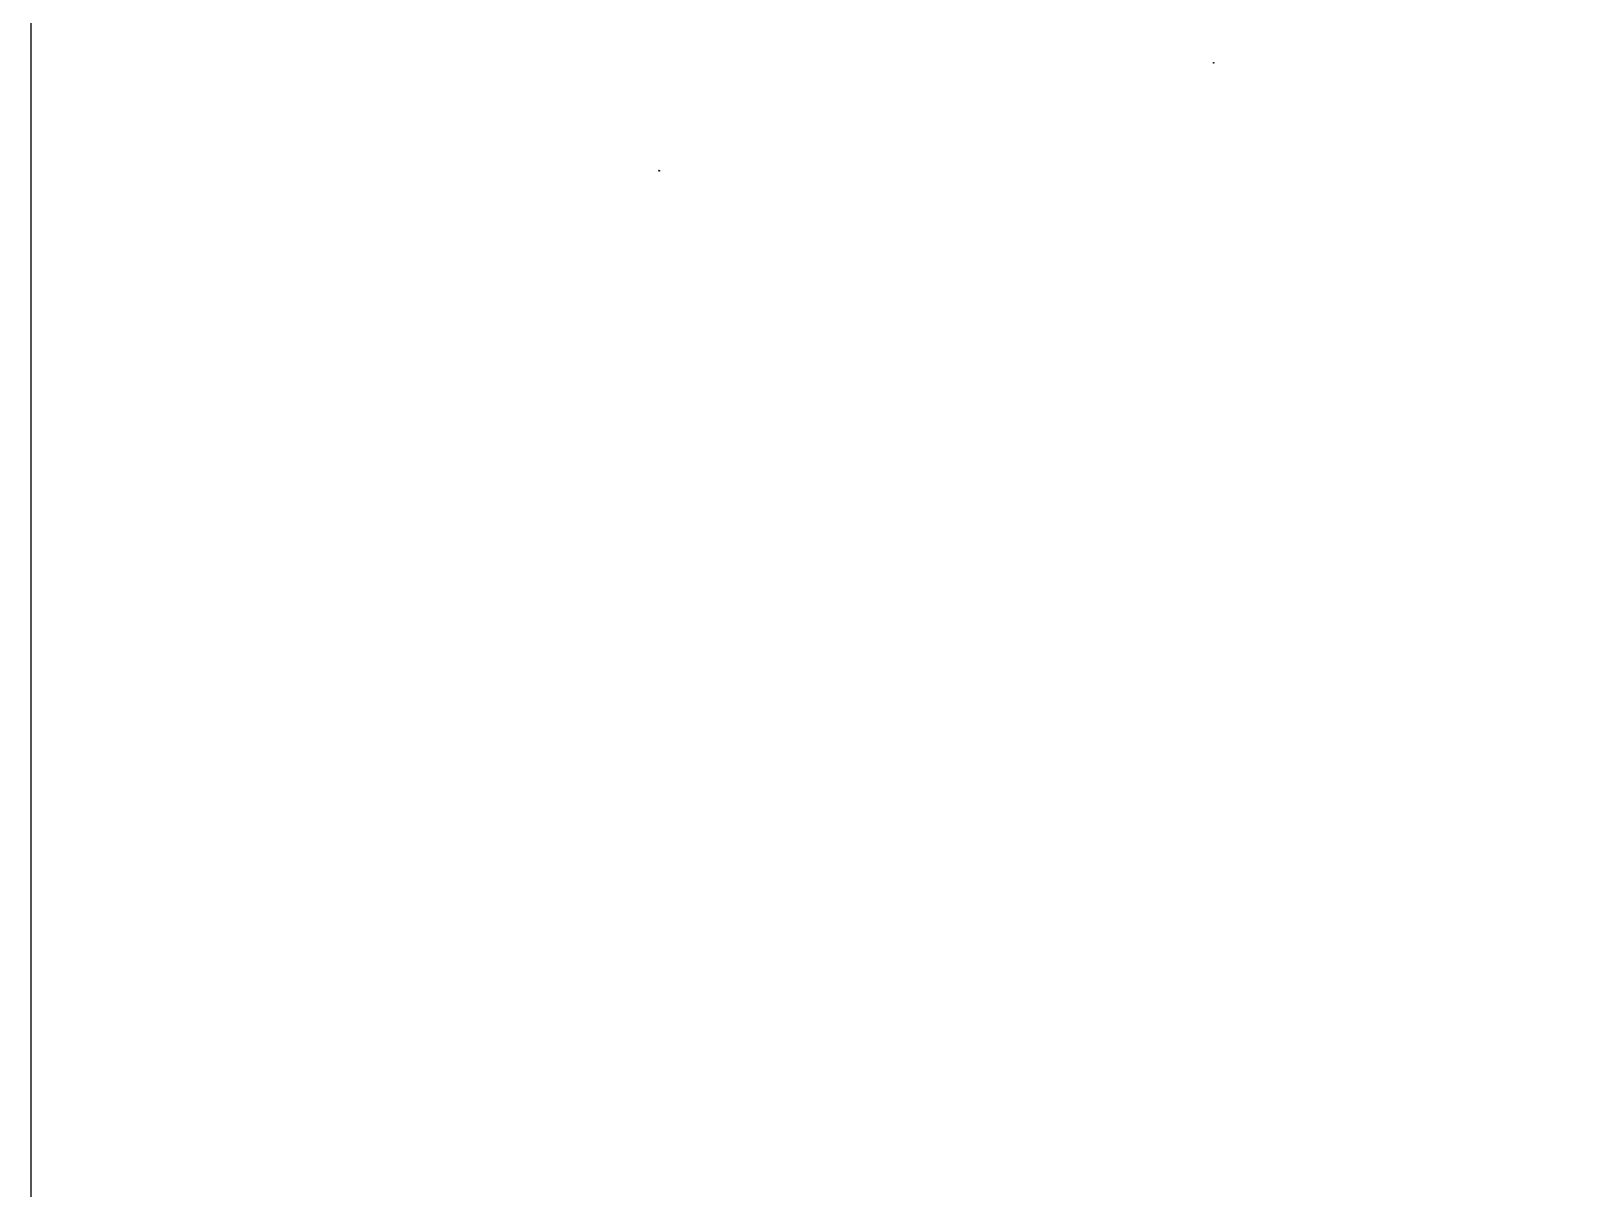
# Model space of a CAD drawing. Header units: metres. Extents: x -2072 to 1581266, y 0 to 323429.
# Drawn here: x 1334.64 to 1381.5, y 2020.08 to 2055.03 of the extents above; entities that cross this region are included whole.
import ezdxf

# ---------------------------------------------------------------- set-up
doc = ezdxf.new("R2010")
doc.units = ezdxf.units.M
doc.layers.add('ГП_Благоустройство_Деревья', color=7, linetype='Continuous', lineweight=0)
for name, color, linetype, true_color in [('ЗЕЛЕНЬ$ДЕРЕВЬЯ$-ЗАЛИВКА', 7, 'Continuous', 0xd87cc5), ('ЗЕЛЕНЬ$ДЕРЕВЬЯ$-ЗАЛИВКА-РЕАЛИСТИЧНАЯ', 7, 'Continuous', 0xdee6b7), ('ЗЕЛЕНЬ$ДЕРЕВЬЯ$-ЛИНИЯ-РЕАЛИСТИЧНАЯ', 7, 'Continuous', 0xffffff), ('ЗЕЛЕНЬ$ДЕРЕВЬЯ$-ЛИНИЯ-СХЕМАТИЧНАЯ', 7, 'Continuous', 0x000000)]:
    doc.layers.add(name, color=color, linetype=linetype, true_color=true_color)

# ---------------------------------------------------------------- blocks, each defined once
blk = doc.blocks.new('Клен красный')
at = {"layer": 'ЗЕЛЕНЬ$ДЕРЕВЬЯ$-ЗАЛИВКА', "true_color": 0xbf3f3f}
blk.add_hatch(color=15, dxfattribs=at).paths.add_polyline_path([(-3828, -2060), (-3828, -2060), (-3828, -2060), (-3828, -2060), (-3828, -2060), (-3828, -2059), (-3828, -2059), (-3828, -2059), (-3828, -2059), (-3828, -2059), (-3828, -2059), (-3828, -2059), (-3827, -2059), (-3827, -2059), (-3827, -2059), (-3827, -2059), (-3827, -2059), (-3827, -2059), (-3827, -2059), (-3827, -2059), (-3827, -2059), (-3827, -2059), (-3827, -2059), (-3826, -2059), (-3826, -2058), (-3826, -2058), (-3826, -2058), (-3826, -2058), (-3826, -2058), (-3826, -2058), (-3826, -2058), (-3826, -2058), (-3825, -2058), (-3825, -2058), (-3825, -2058), (-3825, -2058), (-3825, -2058), (-3825, -2058), (-3825, -2058), (-3825, -2058), (-3825, -2058), (-3824, -2058), (-3824, -2058), (-3824, -2058), (-3824, -2058), (-3824, -2058), (-3824, -2058), (-3824, -2058), (-3824, -2058), (-3824, -2059), (-3824, -2059), (-3823, -2059), (-3823, -2059), (-3823, -2059), (-3823, -2059), (-3823, -2059), (-3823, -2059), (-3823, -2059), (-3823, -2059), (-3823, -2059), (-3823, -2059), (-3823, -2059), (-3823, -2059), (-3822, -2059), (-3822, -2059), (-3822, -2059), (-3822, -2059), (-3822, -2059), (-3822, -2059), (-3822, -2060), (-3822, -2060), (-3822, -2060), (-3822, -2060), (-3822, -2060), (-3822, -2060), (-3822, -2060), (-3822, -2060), (-3822, -2060), (-3822, -2060), (-3821, -2060), (-3821, -2060), (-3821, -2061), (-3821, -2061), (-3821, -2061), (-3821, -2061), (-3821, -2061), (-3821, -2061), (-3821, -2061), (-3821, -2061), (-3821, -2061), (-3821, -2061), (-3821, -2062), (-3821, -2062), (-3821, -2062), (-3821, -2062), (-3821, -2062), (-3821, -2062), (-3821, -2062), (-3821, -2062), (-3821, -2062), (-3821, -2062), (-3821, -2063), (-3821, -2063), (-3821, -2063), (-3821, -2063), (-3821, -2063), (-3821, -2063), (-3821, -2063), (-3821, -2063), (-3821, -2063), (-3821, -2064), (-3821, -2064), (-3821, -2064), (-3821, -2064), (-3821, -2064), (-3821, -2064), (-3821, -2064), (-3821, -2064), (-3821, -2064), (-3821, -2064), (-3821, -2064), (-3821, -2065), (-3821, -2065), (-3822, -2065), (-3822, -2065), (-3822, -2065), (-3822, -2065), (-3822, -2065), (-3822, -2065), (-3822, -2065), (-3822, -2065), (-3822, -2065), (-3822, -2065), (-3822, -2065), (-3822, -2066), (-3822, -2066), (-3822, -2066), (-3822, -2066), (-3822, -2066), (-3823, -2066), (-3823, -2066), (-3823, -2066), (-3823, -2066), (-3823, -2066), (-3823, -2066), (-3823, -2066), (-3823, -2066), (-3823, -2066), (-3823, -2066), (-3823, -2066), (-3824, -2066), (-3824, -2066), (-3824, -2066), (-3824, -2066), (-3824, -2067), (-3824, -2067), (-3824, -2067), (-3824, -2067), (-3824, -2067), (-3825, -2067), (-3825, -2067), (-3825, -2067), (-3825, -2067), (-3825, -2067), (-3825, -2067), (-3825, -2067), (-3825, -2067), (-3825, -2067), (-3825, -2067), (-3826, -2067), (-3826, -2067), (-3826, -2067), (-3826, -2067), (-3826, -2067), (-3826, -2067), (-3826, -2066), (-3826, -2066), (-3826, -2066), (-3827, -2066), (-3827, -2066), (-3827, -2066), (-3827, -2066), (-3827, -2066), (-3827, -2066), (-3827, -2066), (-3827, -2066), (-3827, -2066), (-3827, -2066), (-3827, -2066), (-3827, -2066), (-3828, -2066), (-3828, -2066), (-3828, -2066), (-3828, -2066), (-3828, -2066), (-3828, -2066), (-3828, -2065), (-3828, -2065), (-3828, -2065), (-3828, -2065), (-3828, -2065), (-3828, -2065), (-3828, -2065), (-3828, -2065), (-3828, -2065), (-3829, -2065), (-3829, -2065), (-3829, -2065), (-3829, -2064), (-3829, -2064), (-3829, -2064), (-3829, -2064), (-3829, -2064), (-3829, -2064), (-3829, -2064), (-3829, -2064), (-3829, -2064), (-3829, -2064), (-3829, -2064), (-3829, -2063), (-3829, -2063), (-3829, -2063), (-3829, -2063), (-3829, -2063), (-3829, -2063), (-3829, -2063), (-3829, -2063), (-3829, -2063), (-3829, -2062), (-3829, -2062), (-3829, -2062), (-3829, -2062), (-3829, -2062), (-3829, -2062), (-3829, -2062), (-3829, -2062), (-3829, -2062), (-3829, -2061), (-3829, -2061), (-3829, -2061), (-3829, -2061), (-3829, -2061), (-3829, -2061), (-3829, -2061), (-3829, -2061), (-3829, -2061), (-3829, -2061), (-3829, -2061), (-3829, -2060), (-3829, -2060), (-3829, -2060), (-3829, -2060), (-3829, -2060), (-3828, -2060), (-3828, -2060), (-3828, -2060)], flags=0)
at = {"layer": 'ЗЕЛЕНЬ$ДЕРЕВЬЯ$-ЗАЛИВКА-РЕАЛИСТИЧНАЯ', "linetype": 'ByBlock', "lineweight": -2}
blk.add_hatch(color=256, dxfattribs=at).paths.add_polyline_path([(-3828, -2060), (-3828, -2060), (-3828, -2060), (-3828, -2060), (-3828, -2060), (-3828, -2059), (-3828, -2059), (-3828, -2059), (-3828, -2059), (-3828, -2059), (-3828, -2059), (-3828, -2059), (-3827, -2059), (-3827, -2059), (-3827, -2059), (-3827, -2059), (-3827, -2059), (-3827, -2059), (-3827, -2059), (-3827, -2059), (-3827, -2059), (-3827, -2059), (-3827, -2059), (-3826, -2059), (-3826, -2058), (-3826, -2058), (-3826, -2058), (-3826, -2058), (-3826, -2058), (-3826, -2058), (-3826, -2058), (-3826, -2058), (-3825, -2058), (-3825, -2058), (-3825, -2058), (-3825, -2058), (-3825, -2058), (-3825, -2058), (-3825, -2058), (-3825, -2058), (-3825, -2058), (-3824, -2058), (-3824, -2058), (-3824, -2058), (-3824, -2058), (-3824, -2058), (-3824, -2058), (-3824, -2058), (-3824, -2058), (-3824, -2059), (-3824, -2059), (-3823, -2059), (-3823, -2059), (-3823, -2059), (-3823, -2059), (-3823, -2059), (-3823, -2059), (-3823, -2059), (-3823, -2059), (-3823, -2059), (-3823, -2059), (-3823, -2059), (-3823, -2059), (-3822, -2059), (-3822, -2059), (-3822, -2059), (-3822, -2059), (-3822, -2059), (-3822, -2059), (-3822, -2060), (-3822, -2060), (-3822, -2060), (-3822, -2060), (-3822, -2060), (-3822, -2060), (-3822, -2060), (-3822, -2060), (-3822, -2060), (-3822, -2060), (-3821, -2060), (-3821, -2060), (-3821, -2061), (-3821, -2061), (-3821, -2061), (-3821, -2061), (-3821, -2061), (-3821, -2061), (-3821, -2061), (-3821, -2061), (-3821, -2061), (-3821, -2061), (-3821, -2062), (-3821, -2062), (-3821, -2062), (-3821, -2062), (-3821, -2062), (-3821, -2062), (-3821, -2062), (-3821, -2062), (-3821, -2062), (-3821, -2062), (-3821, -2063), (-3821, -2063), (-3821, -2063), (-3821, -2063), (-3821, -2063), (-3821, -2063), (-3821, -2063), (-3821, -2063), (-3821, -2063), (-3821, -2064), (-3821, -2064), (-3821, -2064), (-3821, -2064), (-3821, -2064), (-3821, -2064), (-3821, -2064), (-3821, -2064), (-3821, -2064), (-3821, -2064), (-3821, -2064), (-3821, -2065), (-3821, -2065), (-3822, -2065), (-3822, -2065), (-3822, -2065), (-3822, -2065), (-3822, -2065), (-3822, -2065), (-3822, -2065), (-3822, -2065), (-3822, -2065), (-3822, -2065), (-3822, -2065), (-3822, -2066), (-3822, -2066), (-3822, -2066), (-3822, -2066), (-3822, -2066), (-3823, -2066), (-3823, -2066), (-3823, -2066), (-3823, -2066), (-3823, -2066), (-3823, -2066), (-3823, -2066), (-3823, -2066), (-3823, -2066), (-3823, -2066), (-3823, -2066), (-3824, -2066), (-3824, -2066), (-3824, -2066), (-3824, -2066), (-3824, -2067), (-3824, -2067), (-3824, -2067), (-3824, -2067), (-3824, -2067), (-3825, -2067), (-3825, -2067), (-3825, -2067), (-3825, -2067), (-3825, -2067), (-3825, -2067), (-3825, -2067), (-3825, -2067), (-3825, -2067), (-3825, -2067), (-3826, -2067), (-3826, -2067), (-3826, -2067), (-3826, -2067), (-3826, -2067), (-3826, -2067), (-3826, -2066), (-3826, -2066), (-3826, -2066), (-3827, -2066), (-3827, -2066), (-3827, -2066), (-3827, -2066), (-3827, -2066), (-3827, -2066), (-3827, -2066), (-3827, -2066), (-3827, -2066), (-3827, -2066), (-3827, -2066), (-3827, -2066), (-3828, -2066), (-3828, -2066), (-3828, -2066), (-3828, -2066), (-3828, -2066), (-3828, -2066), (-3828, -2065), (-3828, -2065), (-3828, -2065), (-3828, -2065), (-3828, -2065), (-3828, -2065), (-3828, -2065), (-3828, -2065), (-3828, -2065), (-3829, -2065), (-3829, -2065), (-3829, -2065), (-3829, -2064), (-3829, -2064), (-3829, -2064), (-3829, -2064), (-3829, -2064), (-3829, -2064), (-3829, -2064), (-3829, -2064), (-3829, -2064), (-3829, -2064), (-3829, -2064), (-3829, -2063), (-3829, -2063), (-3829, -2063), (-3829, -2063), (-3829, -2063), (-3829, -2063), (-3829, -2063), (-3829, -2063), (-3829, -2063), (-3829, -2062), (-3829, -2062), (-3829, -2062), (-3829, -2062), (-3829, -2062), (-3829, -2062), (-3829, -2062), (-3829, -2062), (-3829, -2062), (-3829, -2061), (-3829, -2061), (-3829, -2061), (-3829, -2061), (-3829, -2061), (-3829, -2061), (-3829, -2061), (-3829, -2061), (-3829, -2061), (-3829, -2061), (-3829, -2061), (-3829, -2060), (-3829, -2060), (-3829, -2060), (-3829, -2060), (-3829, -2060), (-3828, -2060), (-3828, -2060), (-3828, -2060)], flags=0)
at = {"layer": 'ЗЕЛЕНЬ$ДЕРЕВЬЯ$-ЛИНИЯ-РЕАЛИСТИЧНАЯ'}
for p, q in [((-3827, -2061), (-3829, -2060)), ((-3828, -2060), (-3829, -2061)), ((-3827, -2061), (-3829, -2062)), ((-3827, -2061), (-3829, -2061)), ((-3828, -2061), (-3829, -2061)), ((-3828, -2061), (-3829, -2061)), ((-3828, -2062), (-3829, -2061)), ((-3828, -2061), (-3829, -2062)), ((-3825, -2062), (-3829, -2065)), ((-3826, -2062), (-3829, -2063)), ((-3826, -2062), (-3829, -2062)), ((-3827, -2062), (-3829, -2062)), ((-3828, -2062), (-3829, -2062)), ((-3829, -2062), (-3829, -2062)), ((-3828, -2062), (-3829, -2063)), ((-3826, -2063), (-3829, -2064)), ((-3827, -2063), (-3829, -2064)), ((-3828, -2063), (-3829, -2063)), ((-3828, -2063), (-3829, -2063)), ((-3828, -2063), (-3829, -2064)), ((-3828, -2064), (-3829, -2064)), ((-3828, -2064), (-3829, -2064)), ((-3827, -2061), (-3828, -2059)), ((-3827, -2060), (-3828, -2059)), ((-3827, -2059), (-3828, -2059)), ((-3825, -2062), (-3828, -2060)), ((-3827, -2060), (-3828, -2060)), ((-3828, -2060), (-3828, -2060)), ((-3828, -2060), (-3828, -2060)), ((-3828, -2060), (-3828, -2060)), ((-3827, -2062), (-3828, -2062)), ((-3827, -2063), (-3828, -2066)), ((-3828, -2064), (-3828, -2065)), ((-3827, -2064), (-3828, -2065)), ((-3827, -2064), (-3828, -2065)), ((-3826, -2065), (-3828, -2066)), ((-3828, -2065), (-3828, -2065)), ((-3825, -2061), (-3827, -2059)), ((-3826, -2062), (-3827, -2059)), ((-3827, -2060), (-3827, -2059)), ((-3827, -2060), (-3827, -2059)), ((-3827, -2059), (-3826, -2060)), ((-3826, -2059), (-3827, -2059)), ((-3826, -2063), (-3827, -2066)), ((-3825, -2064), (-3827, -2066)), ((-3826, -2064), (-3827, -2066)), ((-3827, -2065), (-3827, -2066)), ((-3827, -2065), (-3827, -2066)), ((-3826, -2060), (-3826, -2058)), ((-3826, -2059), (-3826, -2058)), ((-3826, -2059), (-3826, -2058)), ((-3826, -2059), (-3826, -2058)), ((-3826, -2059), (-3826, -2059)), ((-3825, -2065), (-3826, -2067)), ((-3825, -2065), (-3826, -2067)), ((-3826, -2066), (-3826, -2066)), ((-3825, -2062), (-3824, -2058)), ((-3825, -2060), (-3825, -2058)), ((-3825, -2060), (-3825, -2058)), ((-3825, -2060), (-3825, -2058)), ((-3825, -2060), (-3825, -2058)), ((-3825, -2060), (-3824, -2058)), ((-3825, -2059), (-3825, -2058)), ((-3825, -2059), (-3825, -2058)), ((-3825, -2061), (-3822, -2060)), ((-3825, -2062), (-3824, -2067)), ((-3825, -2062), (-3821, -2062)), ((-3825, -2064), (-3823, -2066)), ((-3825, -2064), (-3822, -2065)), ((-3825, -2065), (-3823, -2066)), ((-3825, -2065), (-3825, -2067)), ((-3825, -2066), (-3825, -2067)), ((-3825, -2066), (-3825, -2067)), ((-3825, -2066), (-3825, -2067)), ((-3824, -2066), (-3825, -2067)), ((-3824, -2060), (-3824, -2058)), ((-3824, -2059), (-3824, -2058)), ((-3824, -2061), (-3823, -2059)), ((-3824, -2060), (-3823, -2059)), ((-3824, -2059), (-3824, -2059)), ((-3824, -2062), (-3822, -2060)), ((-3824, -2062), (-3821, -2062)), ((-3824, -2062), (-3822, -2065)), ((-3824, -2063), (-3822, -2065)), ((-3824, -2064), (-3823, -2066)), ((-3824, -2065), (-3824, -2066)), ((-3824, -2065), (-3823, -2066)), ((-3824, -2066), (-3824, -2066)), ((-3823, -2060), (-3822, -2059)), ((-3823, -2060), (-3823, -2059)), ((-3823, -2059), (-3823, -2059)), ((-3823, -2060), (-3823, -2059)), ((-3823, -2060), (-3822, -2059)), ((-3823, -2062), (-3822, -2060)), ((-3823, -2062), (-3821, -2060)), ((-3823, -2060), (-3822, -2060)), ((-3823, -2062), (-3821, -2061)), ((-3823, -2061), (-3821, -2062)), ((-3823, -2062), (-3821, -2062)), ((-3823, -2062), (-3821, -2064)), ((-3823, -2063), (-3821, -2065)), ((-3823, -2063), (-3821, -2063)), ((-3823, -2063), (-3821, -2064)), ((-3823, -2064), (-3822, -2065)), ((-3823, -2064), (-3822, -2065)), ((-3823, -2065), (-3822, -2066)), ((-3822, -2061), (-3821, -2061)), ((-3822, -2062), (-3821, -2062)), ((-3822, -2063), (-3821, -2062)), ((-3822, -2063), (-3821, -2063)), ((-3822, -2063), (-3821, -2063)), ((-3822, -2063), (-3821, -2064)), ((-3822, -2063), (-3822, -2065)), ((-3822, -2064), (-3821, -2064)), ((-3821, -2063), (-3821, -2063)), ((-3821, -2063), (-3821, -2064))]:
    blk.add_line(p, q, dxfattribs=at)
at = {"layer": 'ЗЕЛЕНЬ$ДЕРЕВЬЯ$-ЛИНИЯ-СХЕМАТИЧНАЯ', "color": 15, "true_color": 0xbf3f3f}
for radius in [4.18, 2.79]:
    blk.add_circle((-3825, -2062), radius, dxfattribs=at)

msp = doc.modelspace()

# ---------------------------------------------------------------- linework, layer by layer
msp.add_lwpolyline([(1334.641, 2089.984), (1500.398, 2089.984), (1500.398, 1945.527), (1334.641, 1945.527)], close=True)

# ---------------------------------------------------------------- block references
at = {"layer": 'ГП_Благоустройство_Деревья', "transparency": 33554687}
for p, xscale, yscale, zscale in [((1377.396, 2057.87, -191.504), 0.001841426650873145, 0.001841426650873145, 0.001841426650873145), ((1363.515, 2056.157, -191.504), 0.00258950622779036, 0.00258950622779036, 0.00258950622779036)]:
    msp.add_blockref('Клен красный', p, dxfattribs=dict(at, xscale=xscale, yscale=yscale, zscale=zscale))

doc.saveas('drawing.dxf')
